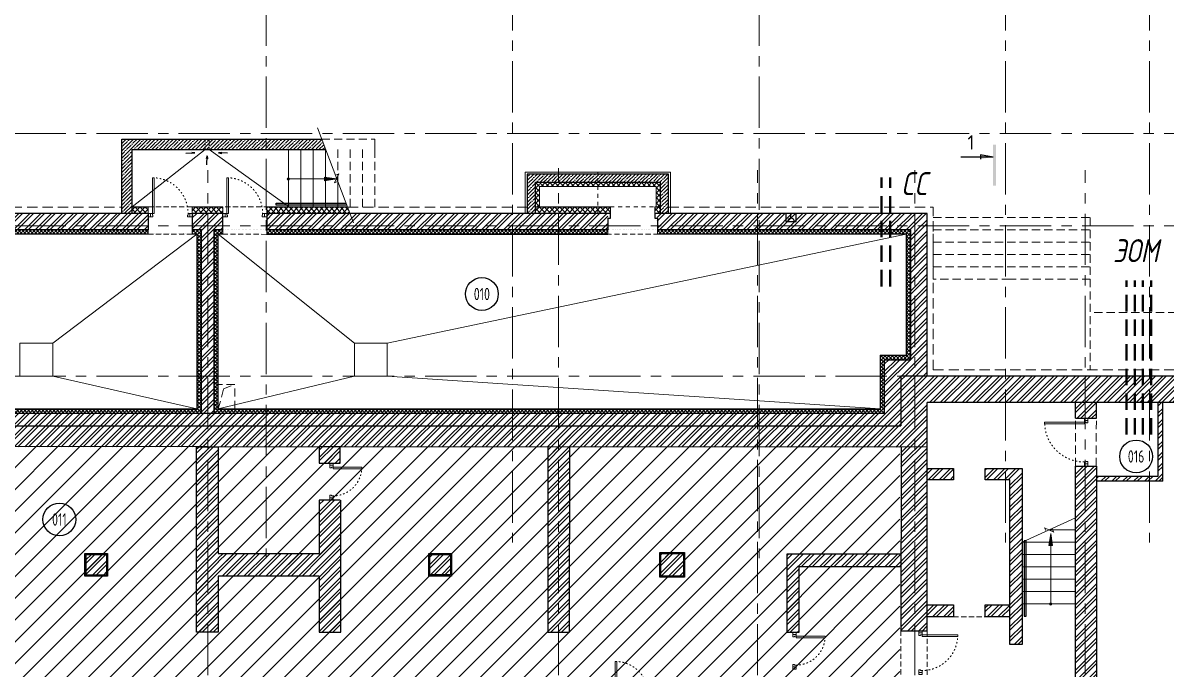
# Model space of a CAD drawing. Header units: millimetres. Extents: x -8417289 to 9420486, y 0 to 166066.
# Drawn here: x -317100 to -289257, y 75544 to 91296 of the extents above; entities that cross this region are included whole.
import ezdxf
from ezdxf import colors
from ezdxf.entities.mleader import LeaderData, LeaderLine
from ezdxf.enums import TextEntityAlignment as Align
from ezdxf.math import Vec2, Vec3

# ---------------------------------------------------------------- set-up
doc = ezdxf.new("R2010")
doc.units = ezdxf.units.MM
doc.header["$MEASUREMENT"] = 0
for name, pattern in [('ACAD_ISO03W100', [30, 12, -18]), ('ADSK_Штриховая_ш2 п1', [3, 2, -1]), ('CENTER', [2, 1.25, -0.25, 0.25, -0.25]), ('HIDDEN', [6, 4, -2]), ('TRATTEGGIATA', [0.75, 0.5, -0.25]), ('Штрих', [6.35, 3.175, -3.175])]:
    doc.linetypes.add(name, pattern=pattern)
doc.layers.get('0').update_dxf_attribs({"color": 250, "lineweight": 9})
for name, color, linetype, lineweight in [('!!!_АР_перегородки блоки', 7, 'Continuous', 5), ('1 этаж тонкие линии!', 250, 'Continuous', 0), ('_АР ТЕКСТ', 250, 'Continuous', 25), ('АР_Двери', 175, 'Continuous', 18), ('АР_Лестницы', 250, 'Continuous', 15), ('АР_Лестницы ограждение', 94, 'Continuous', 25), ('АР_Маркер экспликации', 239, 'Continuous', 13), ('АР_МосжилНии_Стены', 127, 'Continuous', 30), ('АР_Навесной фасад', 147, 'Continuous', 5), ('АР_Номер помещения', 1, 'Continuous', 25), ('АР_Оси', 195, 'Continuous', 9), ('АР_Перегородки кирпич', 244, 'Continuous', 30), ('АР_Перегородки_кирпич_Штрих', 244, 'Continuous', 5), ('АР_Разрезы', 175, 'Continuous', 9), ('АР_Сети', 250, 'Continuous', 30), ('АР_Сущ Несущая стена', 216, 'Continuous', 30), ('АР_тонкая линия', 250, 'Continuous', 0), ('АР_Утеплитель', 250, 'Continuous', 9), ('АР_Штриховка кирпич', 250, 'Continuous', 9), ('АР_Штриховка монолит', 250, 'Continuous', 9), ('Подвал', 250, 'Continuous', 30)]:
    doc.layers.add(name, color=color, linetype=linetype, lineweight=lineweight)
for name, color, linetype in [('Тонкая', 7, 'Continuous'), ('ТХ_ВК_трапы', 5, 'Continuous'), ('ТХ_примечание', 40, 'Continuous')]:
    doc.layers.add(name, color=color, linetype=linetype)
doc.styles.add('ISOCPEUR', font='isocpeur.TTF')
doc.styles.add('METRO-STYLE', font='isocpeur.TTF', dxfattribs={"width": 0.9, "oblique": 15})
doc.styles.add('М2', font='isocpeui.ttf', dxfattribs={"width": 0.8})

# ---------------------------------------------------------------- blocks, each defined once
blk = doc.blocks.new('*U292')
h = blk.add_hatch(color=256)
h.dxf.hatch_style = 1
edge = h.paths.add_edge_path()
edge.add_arc((0, 0), 27.6, 359.64, 719.64)
h = blk.add_hatch(color=256)
h.dxf.hatch_style = 1
h.paths.add_polyline_path([(880, -44), (880, 44), (1180, 0)])
blk.add_line((1180, 0), (0, 0))
blk.add_lwpolyline([(880, 44), (880, -44), (1180, 0), (880, 44)])
blk.add_circle((0, 0), 27.6)
blk = doc.blocks.new('*U253')
for points in [[(0, 0), (0, -80), (55, -80), (55, 0), (0, 0)], [(55, -80), (55, 0), (115, 0), (115, -40), (100, -40), (100, -80), (55, -80)], [(1015, -80), (1015, 0), (955, 0), (955, -40), (970, -40), (970, -80), (1015, -80)], [(1070, 0), (1070, -80), (1015, -80), (1015, 0), (1070, 0)]]:
    blk.add_lwpolyline(points)
blk.add_lwpolyline([(100, -80), (100, -950), (140, -950), (140, -80)], close=True)
at = {"linetype": 'ACAD_ISO03W100', "ltscale": 3}
blk.add_arc((100, -80), 870, 270, 0, dxfattribs=at)
blk = doc.blocks.new('*U254')
blk.add_lwpolyline([(-100, 80), (-100, 780), (-140, 780), (-140, 80)], close=True)
for points in [[(-900, 0), (-900, 80), (-845, 80), (-845, 0), (-900, 0)], [(-845, 80), (-845, 0), (-785, 0), (-785, 40), (-800, 40), (-800, 80), (-845, 80)], [(-55, 80), (-55, 0), (-115, 0), (-115, 40), (-100, 40), (-100, 80), (-55, 80)], [(0, 0), (0, 80), (-55, 80), (-55, 0), (0, 0)]]:
    blk.add_lwpolyline(points)
at = {"linetype": 'ACAD_ISO03W100', "ltscale": 3}
blk.add_arc((-100, 80), 700, 90, 180, dxfattribs=at)
blk = doc.blocks.new('*U255')
blk.add_lwpolyline([(-100, 80), (-100, 780), (-140, 780), (-140, 80)], close=True)
for points in [[(-900, 0), (-900, 80), (-845, 80), (-845, 0), (-900, 0)], [(-845, 80), (-845, 0), (-785, 0), (-785, 40), (-800, 40), (-800, 80), (-845, 80)], [(-55, 80), (-55, 0), (-115, 0), (-115, 40), (-100, 40), (-100, 80), (-55, 80)], [(0, 0), (0, 80), (-55, 80), (-55, 0), (0, 0)]]:
    blk.add_lwpolyline(points)
at = {"linetype": 'ACAD_ISO03W100', "ltscale": 3}
blk.add_arc((-100, 80), 700, 90, 180, dxfattribs=at)
blk = doc.blocks.new('*U257')
blk.add_lwpolyline([(-100, 80), (-100, 950), (-140, 950), (-140, 80)], close=True)
for points in [[(-1070, 0), (-1070, 80), (-1015, 80), (-1015, 0), (-1070, 0)], [(-1015, 80), (-1015, 0), (-955, 0), (-955, 40), (-970, 40), (-970, 80), (-1015, 80)], [(-55, 80), (-55, 0), (-115, 0), (-115, 40), (-100, 40), (-100, 80), (-55, 80)], [(0, 0), (0, 80), (-55, 80), (-55, 0), (0, 0)]]:
    blk.add_lwpolyline(points)
at = {"linetype": 'ACAD_ISO03W100', "ltscale": 3}
blk.add_arc((-100, 80), 870, 90, 180, dxfattribs=at)
blk = doc.blocks.new('*U247')
for points in [[(-55, -80), (-55, 0), (-115, 0), (-115, -40), (-100, -40), (-100, -80), (-55, -80)], [(0, 0), (0, -80), (-55, -80), (-55, 0), (0, 0)], [(-1170, 0), (-1170, -80), (-1115, -80), (-1115, 0), (-1170, 0)], [(-1115, -80), (-1115, 0), (-1055, 0), (-1055, -40), (-1070, -40), (-1070, -80), (-1115, -80)]]:
    blk.add_lwpolyline(points)
blk.add_lwpolyline([(-100, -80), (-100, -1050), (-140, -1050), (-140, -80)], close=True)
at = {"linetype": 'ACAD_ISO03W100', "ltscale": 3}
blk.add_arc((-100, -80), 970, 180, 270, dxfattribs=at)
blk = doc.blocks.new('*U248')
h = blk.add_hatch(color=256)
h.dxf.hatch_style = 1
edge = h.paths.add_edge_path()
edge.add_arc((0, 0), 27.6, 359.64, 719.64)
h = blk.add_hatch(color=256)
h.dxf.hatch_style = 1
h.paths.add_polyline_path([(1422, -44), (1422, 44), (1722, 0)])
blk.add_line((1722, 0), (0, 0))
blk.add_lwpolyline([(1422, 44), (1422, -44), (1722, 0), (1422, 44)])
blk.add_circle((0, 0), 27.6)
blk = doc.blocks.new('*U1238')
at = {"layer": 'АР_Номер помещения', "color": 7}
blk.add_circle((-21182, 10652), 400, dxfattribs=at)
at = {"color": 7, "style": 'ISOCPEUR', "width": 0.7, "flags": 1}
blk.add_attdef('КАТЕГОРИЯ', (-499, -2092), '', height=250, dxfattribs=at)
at = {"layer": 'АР_Номер помещения', "color": 7, "style": 'ISOCPEUR', "width": 0.7}
blk.add_attdef('НОМЕР_ПОМЕЩЕНИЯ', text='', height=300, dxfattribs=at).set_placement((-21182, 10652), align=Align.MIDDLE_CENTER)
blk = doc.blocks.new('*U267')
at = {"layer": 'АР_Номер помещения', "color": 7}
blk.add_circle((-16592, 1554), 400, dxfattribs=at)
at = {"color": 7, "style": 'ISOCPEUR', "width": 0.7, "flags": 1}
blk.add_attdef('КАТЕГОРИЯ', (-499, -2092), '', height=250, dxfattribs=at)
at = {"layer": 'АР_Номер помещения', "color": 7, "style": 'ISOCPEUR', "width": 0.7}
blk.add_attdef('НОМЕР_ПОМЕЩЕНИЯ', text='', height=300, dxfattribs=at).set_placement((-16592, 1554), align=Align.MIDDLE_CENTER)
blk = doc.blocks.new('*U271')
for points in [[(0, 0), (0, -80), (55, -80), (55, 0), (0, 0)], [(55, -80), (55, 0), (115, 0), (115, -40), (100, -40), (100, -80), (55, -80)], [(945, -80), (945, 0), (885, 0), (885, -40), (900, -40), (900, -80), (945, -80)], [(1000, 0), (1000, -80), (945, -80), (945, 0), (1000, 0)]]:
    blk.add_lwpolyline(points)
blk.add_lwpolyline([(100, -80), (100, -880), (140, -880), (140, -80)], close=True)
at = {"linetype": 'ACAD_ISO03W100', "ltscale": 3}
blk.add_arc((100, -80), 800, 270, 0, dxfattribs=at)
blk = doc.blocks.new('A$C60573c2e')
at = {"layer": 'АР_Разрезы', "ltscale": 100}
h = blk.add_hatch(color=5, dxfattribs=at)
h.dxf.hatch_style = 1
h.paths.add_polyline_path([(59699, -43275), (59769, -43275), (59769, -42275), (59699, -42275)])
h.paths.add_polyline_path([(59398, -42625), (59699, -42575), (59398, -42575)])
h.paths.add_polyline_path([(59398, -42575), (59699, -42575), (59398, -42525)])
at = {"layer": 'АР_Разрезы', "color": 5, "lineweight": 25, "ltscale": 100}
for p, q in [((59699, -42575), (59398, -42525)), ((59398, -42525), (59398, -42625))]:
    blk.add_line(p, q, dxfattribs=at)
blk.add_lwpolyline([(59699, -42575), (58915, -42575)], dxfattribs=at)
at = {"layer": 'АР_Разрезы', "color": 5, "lineweight": 25, "ltscale": 100, "insert": (59249, -42045), "char_height": 350, "width": 583.33, "attachment_point": 3, "style": 'METRO-STYLE'}
blk.add_mtext('{\\Q0;\\W1;1}', dxfattribs=at)
blk = doc.blocks.new('_DotSmall')
at = {"color": 0, "linetype": 'ByBlock', "const_width": 0.5}
blk.add_lwpolyline([(-0.0625, 0, 1), (0.0625, 0, 1)], format="xyb", close=True, dxfattribs=at)
blk = doc.blocks.new('*U1362')
at = {"layer": 'АР_Номер помещения', "color": 7}
blk.add_circle((-16039, -1525), 400, dxfattribs=at)
at = {"color": 7, "style": 'ISOCPEUR', "width": 0.7, "flags": 1}
blk.add_attdef('КАТЕГОРИЯ', (-499, -2092), '', height=250, dxfattribs=at)
at = {"layer": 'АР_Номер помещения', "color": 7, "style": 'ISOCPEUR', "width": 0.7}
blk.add_attdef('НОМЕР_ПОМЕЩЕНИЯ', text='', height=300, dxfattribs=at).set_placement((-16039, -1525), align=Align.MIDDLE_CENTER)

msp = doc.modelspace()

# ---------------------------------------------------------------- hatches: boundary and pattern name
at = {"layer": '!!!_АР_перегородки блоки', "lineweight": 5, "ltscale": 100, "true_color": 0x636466}
h = msp.add_hatch(dxfattribs=at)
h.set_pattern_fill('ANSI31', color=251, scale=3000, angle=180, style=0)
h.paths.add_polyline_path([(-295741.6, 81263.1), (-329468.3, 81263.1), (-329468.3, 61850.2), (-326197.5, 61850.2), (-326197.5, 71514.6), (-325612.1, 71514.6), (-295741.6, 71514.6), (-295741.6, 71680)])
at = {"layer": '1 этаж тонкие линии!', "ltscale": 100, "transparency": 33554559}
h = msp.add_hatch(dxfattribs=at)
h.set_pattern_fill('ANSI37', scale=500, style=0)
h.paths.add_polyline_path([(-312975.8, 86253.4), (-312975.7, 86155.3), (-314046.9, 86154.3), (-314046.7, 86252.7), (-319606.3, 86252.6), (-319606.6, 86153.7), (-320816.5, 86153.7), (-320816.5, 86252.7), (-329569.4, 86252.6), (-329569.4, 85936.1), (-329469.9, 85936.2), (-329474.5, 85936.3), (-329472.6, 84865), (-329569.5, 84865), (-329569.5, 83085.6), (-329065.8, 83085.5), (-329065.8, 81775.7), (-312753.3, 81775.7), (-312753.3, 86252.6)])
h.paths.add_polyline_path([(-314051.8, 86154.5), (-314052.7, 86154.3), (-329474.3, 86153.8), (-329470.3, 83185.5), (-328965.8, 83185.8), (-328965.8, 81876), (-312853.3, 81875.7), (-312853.3, 86154.7)], flags=16)
h = msp.add_hatch(dxfattribs=at)
h.set_pattern_fill('ANSI37', scale=500, style=0)
h.paths.add_polyline_path([(-301646.9, 86252.6), (-301647, 86252.7), (-302857, 86252.5), (-302857, 86151.4), (-311160.5, 86151.4), (-311160.3, 86252.6), (-312452.7, 86252.6), (-312452.7, 81775.7), (-296113.8, 81775.7), (-296113.8, 83086), (-295478.3, 83086), (-295478.3, 86252.6)])
h.paths.add_polyline_path([(-301647, 86152.6), (-301647, 86252.6), (-302857, 86252.9), (-312231.5, 86252.6), (-312231.5, 86152.6), (-312352.7, 86152.6), (-312352.7, 81875.7), (-296213.8, 81875.7), (-296213.8, 83186), (-295478.3, 83186), (-295578.3, 83186), (-295578.3, 86152.6)])
at = {"layer": 'АР_Перегородки_кирпич_Штрих', "ltscale": 100}
h = msp.add_hatch(dxfattribs=at)
h.set_pattern_fill('ANSI32', color=256, scale=500)
h.set_pattern_definition([(45, (-4001.37, 12444.48), (-132.58252, 132.58252), []), (45, (-3912.98, 12444.48), (-132.58252, 132.58252), [])])
h.paths.add_polyline_path([(-290956.8, 80136.8), (-290956.8, 80123.2), (-290956.8, 80243.2)])
h.paths.add_polyline_path([(-289336.8, 82043.2), (-289456.8, 82043.2), (-289456.8, 80243.2), (-290956.8, 80243.2), (-290956.8, 80203.2), (-290956.8, 80123.2), (-289336.8, 80123.2)])
at = {"layer": 'АР_Утеплитель', "ltscale": 100}
h = msp.add_hatch(dxfattribs=at)
h.set_pattern_fill('ANSI37', color=256, scale=700, angle=90)
h.set_pattern_definition([(135, (9824.69, 159.97), (-61.871843, -61.871843), []), (225, (9824.69, 159.97), (61.871843, -61.871843), [])])
h.paths.add_polyline_path([(-304617, 87408.3), (-304617, 86810.6), (-304517.1, 86810.6), (-304517.1, 87409)])
h = msp.add_hatch(dxfattribs=at)
h.set_pattern_fill('ANSI37', color=256, scale=700, angle=90)
h.set_pattern_definition([(135, (9924.67, 658.12), (-61.871843, -61.871843), []), (225, (9924.67, 658.12), (61.871843, -61.871843), [])])
h.paths.add_polyline_path([(-304517, 87408.3), (-304517, 87308.8), (-301673.8, 87308.9), (-301673.8, 87409.1)])
h = msp.add_hatch(dxfattribs=at)
h.set_pattern_fill('ANSI37', color=256, scale=700, angle=90)
h.set_pattern_definition([(135, (12765.56, 159.77), (-61.871843, -61.871843), []), (225, (12765.56, 159.77), (61.871843, -61.871843), [])])
h.paths.add_polyline_path([(-301676.1, 87408.5), (-301676.1, 86810.5), (-301575.8, 86810.3), (-301575.8, 87409.1)])
h = msp.add_hatch(dxfattribs=at)
h.set_pattern_fill('ANSI37', color=256, scale=700, angle=90)
h.paths.add_polyline_path([(-314441.7, 86799.9), (-314441.7, 86650.7), (-314051.8, 86650.7), (-314051.8, 86803.6)])
h = msp.add_hatch(dxfattribs=at)
h.set_pattern_fill('ANSI37', color=256, scale=700, angle=90)
h.paths.add_polyline_path([(-312975.8, 86800.7), (-312975.8, 86650.7), (-312231.5, 86650.7), (-312231.4, 86800.7)])
h = msp.add_hatch(dxfattribs=at)
h.set_pattern_fill('ANSI37', color=256, scale=700, angle=90)
h.set_pattern_definition([(135, (-358391.84, -889389.29), (-61.871843, -61.871843), []), (225, (-358391.84, -889389.29), (61.871843, -61.871843), [])])
h.paths.add_polyline_path([(-310905, 86650.7), (-310905, 86800.7), (-311160.6, 86800.7), (-311160.6, 86650.7)])
h.paths.add_polyline_path([(-310905, 86800.7), (-310905, 86650.7), (-309128.1, 86650.7), (-309187.6, 86800.7)])
h = msp.add_hatch(dxfattribs=at)
h.set_pattern_fill('ANSI37', color=256, scale=700, angle=90)
h.set_pattern_definition([(135, (8363.76, -0.18), (-61.871843, -61.871843), []), (225, (8363.76, -0.18), (61.871843, -61.871843), [])])
h.paths.add_polyline_path([(-304617, 86800.5), (-304617, 86650.5), (-302792.3, 86650.7), (-302792.3, 86800.7)])
h = msp.add_hatch(dxfattribs=at)
h.set_pattern_fill('ANSI37', color=256, scale=700, angle=90)
h.set_pattern_definition([(135, (11268.91, 0), (-61.871843, -61.871843), []), (225, (11268.91, 0), (61.871843, -61.871843), [])])
h.paths.add_polyline_path([(-301711.9, 86800.7), (-301711.9, 86650.7), (-301575.8, 86652.3), (-301575.8, 86802.3)])
at = {"layer": 'АР_Штриховка кирпич', "ltscale": 100}
h = msp.add_hatch(dxfattribs=at)
h.set_pattern_fill('ANSI32', color=256, scale=500)
h.paths.add_polyline_path([(-319609.6, 86650.7), (-314053.1, 86653.6), (-314050.1, 86249.7), (-319606.3, 86258.6)])
h = msp.add_hatch(dxfattribs=at)
h.set_pattern_fill('ANSI32', color=256, scale=500)
h.paths.add_polyline_path([(-312596.8, 86650.7), (-312980.6, 86650.7), (-312975.8, 86570.7), (-312975.8, 86350.7), (-312596.8, 86350.7)])
h.paths.add_polyline_path([(-312231.4, 86650.7), (-312596.8, 86650.7), (-312596.8, 86350.7), (-312231.4, 86350.7)])
h.paths.add_polyline_path([(-312231.4, 86350.7), (-312596.8, 86350.7), (-312596.8, 82685.7), (-312452.7, 82685.7), (-312452.7, 86252.6), (-312231.4, 86252.6)])
h.paths.add_polyline_path([(-312596.8, 86350.7), (-312975.8, 86350.7), (-312975.8, 86252.6), (-312753.3, 86252.6), (-312753.3, 82685.7), (-312596.8, 82685.7)])
h.paths.add_polyline_path([(-312596.8, 82685.7), (-312753.3, 82685.7), (-312753.3, 81775.7), (-312596.8, 81775.7)])
h.paths.add_polyline_path([(-312452.7, 82685.7), (-312596.8, 82685.7), (-312596.8, 81775.7), (-312452.7, 81775.7)])
h = msp.add_hatch(dxfattribs=at)
h.set_pattern_fill('ANSI32', color=256, scale=500)
h.paths.add_polyline_path([(-302856.9, 86650.7), (-302856.9, 86167.6), (-302856.9, 86650.7), (-311160.4, 86650.7), (-311160.4, 86252.6), (-302856.9, 86252.6), (-302856.9, 86650.7)])
h = msp.add_hatch(dxfattribs=at)
h.set_pattern_fill('ANSI32', color=256, scale=500)
h.paths.add_polyline_path([(-301650.1, 86650.7), (-295078.4, 86650.7), (-295075.3, 86246.7), (-301646.9, 86258.6)])
h = msp.add_hatch(dxfattribs=at)
h.set_pattern_fill('ANSI32', color=256, scale=500)
h.paths.add_polyline_path([(-329468.3, 82685.7), (-329972, 82685.7), (-329971.6, 84865.2), (-329569.5, 84865.1), (-329569.5, 83085.5), (-329065.8, 83085.5), (-329065.8, 81775.7), (-296113.8, 81775.7), (-296113.8, 83086), (-295478.3, 83086), (-295478.3, 86252.6), (-295076.8, 86252.6), (-295076.8, 82685.7), (-295715.3, 82685.7), (-295715.3, 81707.5), (-295705.3, 80957.2), (-329468.3, 80969)])
h = msp.add_hatch(dxfattribs=at)
h.set_pattern_fill('ANSI32', color=256, scale=500)
h.paths.add_polyline_path([(-295717, 82685.7), (-285220, 82685.7), (-285216.9, 82043.2), (-295713.6, 82043.2)])
h = msp.add_hatch(dxfattribs=at)
h.set_pattern_fill('ANSI32', color=256, scale=500)
h.paths.add_polyline_path([(-295715.7, 76720.4), (-295715.5, 82061.5), (-295076.6, 82061.5), (-295076.8, 76480.3), (-295715.3, 76480.3), (-295715.3, 76720.3)])
h = msp.add_hatch(dxfattribs=at)
h.set_pattern_fill('ANSI32', color=256, scale=500)
h.paths.add_polyline_path([(-291466.8, 82043.2), (-290956.9, 82043.2), (-290956.8, 81663), (-291466.8, 81663)])
h = msp.add_hatch(dxfattribs=at)
h.set_pattern_fill('ANSI32', color=256, scale=500)
h.paths.add_polyline_path([(-312868.6, 76684), (-312858.2, 80963.1), (-312330.6, 80963.1), (-312341, 76443.9), (-312868.2, 76443.9), (-312868.2, 76683.9)])
h = msp.add_hatch(dxfattribs=at)
h.set_pattern_fill('ANSI32', color=256, scale=500)
h.paths.add_polyline_path([(-309883.3, 80962.1), (-309369.4, 80962), (-309368.9, 80567), (-309882.3, 80567)])
h = msp.add_hatch(dxfattribs=at)
h.set_pattern_fill('ANSI32', color=256, scale=500)
h.paths.add_polyline_path([(-304056.8, 80960.1), (-304314.8, 80960.1), (-304314.8, 76443.9), (-304056.8, 76443.9)])
h.paths.add_polyline_path([(-303783.9, 80960), (-304056.8, 80960), (-304056.8, 76443.9), (-303783.9, 76443.9)])
h.paths.add_polyline_path([(-306662.2, 78362.8), (-307213.4, 78362.8), (-307213.4, 77814), (-306662.2, 77814)])
h.paths.add_polyline_path([(-301009.7, 78375.3), (-301561, 78375.3), (-301561, 77826.6), (-301009.7, 77826.6)])
h = msp.add_hatch(dxfattribs=at)
h.set_pattern_fill('ANSI32', color=256, scale=500)
h.paths.add_polyline_path([(-294434.5, 80434.6), (-295076.9, 80434.6), (-295076.9, 80158.5), (-294434.5, 80158.5)])
h.paths.add_polyline_path([(-293665.3, 80434.6), (-293665.4, 80159.4), (-293060.4, 80159.4), (-293060.4, 76148.6), (-292766.8, 76148.6), (-292766.8, 80434.5)])
h.paths.add_polyline_path([(-294434.4, 77113.9), (-295076.9, 77113.9), (-295076.9, 76817.6), (-294434.6, 76817.6)])
h.paths.add_polyline_path([(-293065.4, 77114.7), (-293665.5, 77114.7), (-293665.5, 76818.4), (-293065.4, 76818.4)])
h.paths.add_polyline_path([(-291226.8, 80494.6), (-291468.1, 80491.3), (-291468.1, 75011.1), (-291226.8, 75011.1)])
h.paths.add_polyline_path([(-290956.8, 80493), (-291226.8, 80493), (-291226.8, 75011.1), (-290956, 75011.1), (-290957.6, 75524.5), (-290956.8, 75524.5)])
h = msp.add_hatch(dxfattribs=at)
h.set_pattern_fill('ANSI32', color=256, scale=500)
h.paths.add_polyline_path([(-309882.7, 76684), (-309882.3, 79666.7), (-309369.9, 79666.7), (-309370.3, 76443.9), (-309882.3, 76443.9), (-309882.3, 76683.9)])
h = msp.add_hatch(dxfattribs=at)
h.set_pattern_fill('ANSI32', color=256, scale=500)
h.paths.add_polyline_path([(-315587.5, 78362.8), (-315036.9, 78362.8), (-315036.3, 77812.8), (-315586.6, 77812.8)])
h = msp.add_hatch(dxfattribs=at)
h.set_pattern_fill('ANSI32', color=256, scale=500)
h.paths.add_polyline_path([(-312341.4, 78365.5), (-309884, 78365.4), (-309883.5, 77812.8), (-312340.5, 77812.8)])
h = msp.add_hatch(dxfattribs=at)
h.set_pattern_fill('ANSI32', color=256, scale=500)
h.paths.add_polyline_path([(-295714.7, 78349.1), (-298495.1, 78349.1), (-298495.1, 76444.2), (-298193.3, 76444.2), (-298193.3, 78046.7), (-295714.7, 78046.8)])
at = {"layer": 'АР_Штриховка монолит', "ltscale": 100}
h = msp.add_hatch(dxfattribs=at)
h.set_pattern_fill('ANSI35', color=256, scale=500)
h.set_pattern_definition([(45, (0, -5.06), (-88.38835, 88.38835), []), (45, (88.39, -5.06), (-88.38835, 88.38835), [156.25, -31.25, 0, -31.25])])
h.paths.add_polyline_path([(-311172, 88462.7), (-314692.9, 88462.7), (-314692.9, 86645.6), (-314441.7, 86645.6), (-314441.7, 88205.6), (-311172, 88205.6)])
h.paths.add_polyline_path([(-309724.9, 88205.6), (-309822.9, 88462.7), (-311172, 88462.7), (-311172, 88205.6)])
h = msp.add_hatch(dxfattribs=at)
h.set_pattern_fill('ANSI35', color=256, scale=500)
h.paths.add_polyline_path([(-304816.9, 86650.7), (-304816.9, 87609.1), (-301375.9, 87608.7), (-301375.8, 86650.3), (-301575.9, 86650.8), (-301575.9, 87409.2), (-303346.9, 87409.1), (-303347, 87409.3), (-304617, 87409.1), (-304617, 86650.7)])

# ---------------------------------------------------------------- linework, layer by layer
at = {"linetype": 'TRATTEGGIATA', "ltscale": 500}
for p, q in [((-319246.7, 86805.6), (-314691.9, 86805.6)), ((-309187.6, 86800.7), (-304816.9, 86801.3)), ((-301375.8, 86800.8), (-294927, 86800.7)), ((-294927, 82835.8), (-294927, 86800.7)), ((-294927, 82835.8), (-284427.1, 82835.7))]:
    msp.add_line(p, q, dxfattribs=at)
at = {"color": 157, "ltscale": 150, "true_color": 0x465c7c}
for points in [[(-312663, 88210.7), (-314441.7, 86810.8)], [(-312563, 88210.7), (-310631.7, 86820.7)]]:
    msp.add_lwpolyline(points, dxfattribs=at)
at = {"layer": '1 этаж тонкие линии!', "color": 7, "ltscale": 100, "transparency": 33554559, "elevation": -1.4}
msp.add_lwpolyline([(-302857, 86151.4), (-311160.6, 86151.4)], dxfattribs=at)
at = {"layer": 'АР_Лестницы', "color": 18, "ltscale": 100, "true_color": 0x000000}
for p, q in [((-309924.4, 88734.3), (-309044.4, 86424.8)), ((-310631.7, 88210.7), (-310631.7, 86810.7)), ((-310331.7, 88210.7), (-310331.7, 86814)), ((-310031.7, 88222.6), (-310031.7, 86810.7)), ((-309731.7, 88228.6), (-309731.7, 86814)), ((-309431.7, 87441.3), (-309431.7, 86814)), ((-292109.9, 78935.7), (-291468.1, 78935.7)), ((-292768, 78635.7), (-291468.1, 78635.7)), ((-292768, 78335.7), (-291468.1, 78335.7)), ((-292768, 78035.7), (-291468.1, 78035.7)), ((-292768, 77735.7), (-291468.1, 77735.7)), ((-292768, 77435.7), (-291468.1, 77435.7)), ((-292768, 77135.7), (-291468.1, 77135.7))]:
    msp.add_line(p, q, dxfattribs=at)
for points in [[(-309484.4, 87579.6), (-309404.9, 87613.8), (-309513.4, 87395.7), (-309421.3, 87435.4)], [(-292179.4, 78907.1), (-292215.9, 78985.5), (-291994.8, 78883.3), (-292037.1, 78974.3)]]:
    msp.add_lwpolyline(points, dxfattribs=at)
at = {"layer": 'АР_Лестницы', "ltscale": 100}
msp.add_lwpolyline([(-291468.1, 79235.7), (-292766.8, 78635.7)], dxfattribs=at)
at = {"layer": 'АР_Лестницы ограждение', "color": 18, "ltscale": 100, "true_color": 0x000000}
for points in [[(-309210.9, 86851.7), (-310932.5, 86851.7), (-310932.5, 86903.2), (-309230.5, 86903.2)], [(-292666.8, 76836.8), (-292666.8, 78669.7), (-292716.8, 78669.7), (-292716.8, 76836.8), (-292666.8, 76836.8)]]:
    msp.add_lwpolyline(points, dxfattribs=at)
at = {"layer": 'АР_МосжилНии_Стены', "ltscale": 100}
for p, q in [((-314692.9, 88462.7), (-309822.9, 88462.7)), ((-314692.9, 86650.7), (-314692.9, 88462.7)), ((-314441.7, 86650.7), (-314441.7, 88205.6)), ((-314441.7, 88205.6), (-309731.7, 88205.6)), ((-314046.8, 86650.7), (-319606.5, 86650.7)), ((-314046.6, 86650.7), (-319606.3, 86650.7)), ((-314046.6, 86650.7), (-314046.6, 86252.6)), ((-312231.4, 86252.6), (-312231.4, 86650.7)), ((-302857, 86531.8), (-302792, 86531.8)), ((-302856.9, 86531.8), (-302791.9, 86531.8)), ((-301712, 86531.8), (-301647, 86531.8)), ((-301711.9, 86531.8), (-301646.9, 86531.8)), ((-301646.9, 86531.8), (-301646.9, 86252.6)), ((-312753.3, 81775.7), (-312753.3, 86252.6)), ((-312452.7, 86252.6), (-312452.7, 81775.7)), ((-295076.9, 82685.7), (-295715.3, 82685.7)), ((-295715.3, 82685.7), (-295715.3, 81475.7)), ((-290956.8, 81663), (-290956.8, 82043.2)), ((-291466.8, 81663), (-290956.8, 81663)), ((-329468.3, 81475.7), (-295715.3, 81475.7)), ((-304314.8, 80960.2), (-304314.8, 76443.9)), ((-303783.9, 76443.9), (-303782.3, 80960)), ((-291468.1, 80493), (-291065.4, 80493)), ((-291468.1, 80493), (-290956.8, 80493)), ((-293665.4, 80159.4), (-293665.3, 80434.6)), ((-293665.3, 80434.6), (-292766.8, 80434.6)), ((-292766.8, 80434.5), (-292766.8, 76148.6)), ((-293065.4, 80159.4), (-293665.4, 80159.4)), ((-293065.4, 76148.6), (-293065.4, 80159.4)), ((-295715.3, 78349.1), (-298495.1, 78349.1)), ((-298495.1, 78349.1), (-298495.1, 76444.2)), ((-298193.3, 76444.2), (-298193.3, 78046.7)), ((-298193.3, 78046.7), (-295715.3, 78046.7)), ((-293665.5, 76818.4), (-293665.5, 77114.7)), ((-293665.4, 77114.7), (-293060.4, 77114.7)), ((-293665.4, 76818.4), (-293665.4, 77114.7)), ((-293060.4, 76818.4), (-293665.4, 76818.4)), ((-304314.8, 76443.9), (-303783.9, 76443.9)), ((-298495.1, 76444.2), (-298193.3, 76444.2)), ((-292766.8, 76148.6), (-293065.4, 76148.6))]:
    msp.add_line(p, q, dxfattribs=at)
for points in [[(-312231.4, 86650.7), (-312975.8, 86650.7), (-312975.8, 86252.6)], [(-302792, 86531.8), (-302792, 86650.7), (-311160.6, 86650.7)], [(-307263.2, 86650.7), (-311160.4, 86650.7), (-311160.4, 86252.6)], [(-302791.9, 86531.8), (-302791.9, 86650.7), (-311160.4, 86650.7)], [(-302792, 86650.7), (-302800.1, 86650.7)], [(-302791.9, 86650.7), (-302799.9, 86650.7)], [(-284577, 67152), (-284576.8, 82685.7), (-295076.9, 82685.7), (-295076.8, 86650.7), (-301711.9, 86650.7), (-301711.9, 86531.8)], [(-302856.9, 86531.8), (-302856.9, 86252.6), (-311160.4, 86252.6)], [(-314046.6, 86252.6), (-319606.3, 86252.6)], [(-312753.3, 86252.6), (-312975.8, 86252.6)], [(-312231.4, 86252.6), (-312452.7, 86252.6)], [(-296113.8, 81775.7), (-296113.8, 83086), (-295478.3, 83086), (-295478.3, 86252.6), (-301646.9, 86252.6)], [(-295713.7, 80957.2), (-295715.3, 76480.3), (-295076.9, 76480.3), (-295076.9, 82043.2)], [(-285218.4, 67151.9), (-285218.8, 82043.2), (-295076.9, 82043.2)], [(-291466.8, 81663), (-291466.8, 82043.2)], [(-296113.8, 81775.7), (-329065.8, 81775.7)], [(-295079.4, 80956.9), (-330109.4, 80969.2)], [(-312340.5, 77809.5), (-312340.5, 76443.9), (-312868.2, 76443.9), (-312868.2, 80963), (-312340.5, 80963.2), (-312340.5, 78365.6)], [(-309369.2, 80567), (-309369.2, 80962), (-309882.3, 80962), (-309882.3, 80567)], [(-309882.3, 80567), (-309369.2, 80567)], [(-290956.8, 80493), (-290956.8, 75011.1), (-291468.1, 75011.1), (-291468.1, 80489.6)], [(-309882.3, 79666.7), (-309882.3, 78365.4)], [(-309882.3, 77809.5), (-309882.3, 76443.9), (-309353.2, 76443.9), (-309353.2, 79666.7)], [(-309369.2, 79666.7), (-309882.3, 79666.7)], [(-312340.5, 78365.4), (-309882.3, 78365.4)], [(-309882.3, 77812.8), (-312340.5, 77812.8)]]:
    msp.add_lwpolyline(points, dxfattribs=at)
for points in [[(-298518.3, 86451.1), (-298268, 86451.1), (-298268, 86650.7), (-298518.3, 86650.7)], [(-295076.9, 80434.6), (-294434.5, 80434.6), (-294434.5, 80158.5), (-295076.9, 80158.5)], [(-315586.6, 78362.8), (-315036.6, 78362.8), (-315036.6, 77812.8), (-315586.6, 77812.8)], [(-315561.6, 78337.8), (-315061.6, 78337.8), (-315061.6, 77837.8), (-315561.6, 77837.8)], [(-307213.4, 78362.8), (-306662.2, 78362.8), (-306662.2, 77814), (-307213.4, 77814)], [(-307188.4, 78337.8), (-306687.2, 78337.8), (-306687.2, 77839), (-307188.4, 77839)], [(-301586, 78387.8), (-300984.7, 78387.8), (-300984.7, 77789), (-301586, 77789)], [(-301561, 78362.8), (-301009.7, 78362.8), (-301009.7, 77814), (-301561, 77814)], [(-295076.9, 77113.9), (-294434.5, 77113.9), (-294434.5, 76817.6), (-295076.9, 76817.6)]]:
    msp.add_lwpolyline(points, close=True, dxfattribs=at)
at = {"layer": 'АР_Навесной фасад', "ltscale": 100}
for p, q in [((-314046.8, 86810.7), (-314441.7, 86810.7)), ((-314046.8, 86800.7), (-314441.7, 86800.7)), ((-314046.8, 86650.7), (-314046.8, 86810.7)), ((-312232.7, 86810.7), (-312975.8, 86810.7)), ((-312975.8, 86650.7), (-312975.8, 86810.7)), ((-312232.7, 86800.7), (-312975.8, 86800.7)), ((-312231.4, 86650.7), (-312231.4, 86810.7)), ((-309191.4, 86810.7), (-311160.6, 86810.7)), ((-311160.6, 86650.7), (-311160.6, 86810.7)), ((-309187.6, 86800.7), (-311160.6, 86800.7)), ((-304617, 86810.7), (-302792.6, 86810.7)), ((-304617, 86800.7), (-302792.6, 86800.7)), ((-302792, 86810.7), (-302792, 86650.7)), ((-301575.8, 86810.6), (-301711.9, 86810.7)), ((-301711.9, 86650.7), (-301711.9, 86810.7)), ((-301575.8, 86800.6), (-301711.9, 86800.7))]:
    msp.add_line(p, q, dxfattribs=at)
msp.add_lwpolyline([(-304517.1, 86810.5), (-304517, 87308.6), (-301675.9, 87308.8), (-301676.1, 86810.3)], dxfattribs=at)
at = {"layer": 'АР_Оси', "linetype": 'CENTER', "ltscale": 1000}
for p, q in [((-305172.1, 134363.2), (-305172.1, 78630.8)), ((-293172.1, 134363.2), (-293172.1, 78630.8)), ((-289662.1, 134363.2), (-289662.1, 78630.8)), ((-311172.1, 133984.9), (-311172.1, 78252.6)), ((-299172.1, 133984.9), (-299172.1, 78252.6)), ((-359305.8, 88600.7), (-276127.4, 88600.7)), ((-304057, 53394.4), (-304057, 87751.9)), ((-312597, 53394.4), (-312597, 87701.9)), ((-299207, 53394.4), (-299207, 87701.9)), ((-295377, 53394.4), (-295377, 87701.9)), ((-291227, 53394.4), (-291227, 87701.9)), ((-359305.8, 86350.7), (-276127.4, 86350.7)), ((-359305.8, 82685.7), (-275708.6, 82685.7))]:
    msp.add_line(p, q, dxfattribs=at)
at = {"layer": 'АР_Перегородки кирпич', "linetype": 'Continuous', "ltscale": 100}
for p, q in [((-289456.8, 82043.2), (-289456.8, 80243.2)), ((-289336.8, 80123.2), (-289336.8, 82043.2)), ((-289456.8, 80243.2), (-290956.8, 80243.2)), ((-289336.8, 80123.2), (-290956.8, 80123.2))]:
    msp.add_line(p, q, dxfattribs=at)
at = {"layer": 'АР_Сети', "color": 251, "linetype": 'HIDDEN', "lineweight": 50, "ltscale": 100}
for p, q in [((-296188.8, 84872.4), (-296188.8, 87528.8)), ((-295980.5, 84872.4), (-295980.5, 87528.8)), ((-290223.3, 81264.7), (-290223.3, 85014)), ((-290023.3, 81264.7), (-290023.3, 85014)), ((-289823.3, 81264.7), (-289823.3, 85014)), ((-289623.3, 81264.7), (-289623.3, 85014))]:
    msp.add_line(p, q, dxfattribs=at)
at = {"layer": 'АР_Сущ Несущая стена', "ltscale": 100}
for p, q in [((-304817, 87609.1), (-304816.9, 86650.7)), ((-301375.9, 87609.1), (-301575.9, 87609.1)), ((-301375.8, 86650.7), (-301375.9, 87609.1)), ((-304617, 87409.1), (-301575.9, 87409.3)), ((-301575.9, 87409.3), (-301575.8, 86650.7))]:
    msp.add_line(p, q, dxfattribs=at)
at = {"layer": 'АР_Сущ Несущая стена', "linetype": 'Штрих', "lineweight": 9, "ltscale": 30}
msp.add_line((-302792.6, 86810.7), (-301711.9, 86810.7), dxfattribs=at)
msp.add_lwpolyline([(-303097, 86650.7), (-303097, 87659.1), (-304867, 87659.1), (-304867, 86650.7)], dxfattribs=at)
at = {"layer": 'АР_Сущ Несущая стена', "ltscale": 100}
for points in [[(-301575.9, 87609.3), (-304817, 87609.1)], [(-304617, 86650.7), (-304617, 87409.1)]]:
    msp.add_lwpolyline(points, dxfattribs=at)
at = {"layer": 'АР_Сущ Несущая стена', "linetype": 'Штрих', "lineweight": 9, "ltscale": 30}
msp.add_lwpolyline([(-302856.9, 86142), (-302856.8, 86141.4), (-301646.7, 86142.6), (-301647, 86142)], close=True, dxfattribs=at)
at = {"layer": 'АР_тонкая линия', "linetype": 'ADSK_Штриховая_ш2 п1', "ltscale": 100}
for p, q in [((-309820.9, 88462.7), (-308530.6, 88462.7)), ((-310630.6, 88205.6), (-310630.6, 86805.6)), ((-310330.6, 88205.6), (-310330.6, 86805.6)), ((-310030.6, 88205.6), (-310030.6, 86805.6)), ((-309730.6, 88205.6), (-309730.6, 86805.6)), ((-309430.6, 88205.6), (-309430.6, 86805.6)), ((-309130.6, 88205.6), (-309130.6, 86800.7)), ((-308830.6, 88205.6), (-308830.6, 86800.7)), ((-308530.6, 88205.6), (-308530.6, 86800.7)), ((-294927, 86250.7), (-291106, 86250.7)), ((-294927, 85950.7), (-291106, 85950.7)), ((-294927, 85650.7), (-291106, 85650.7)), ((-294927, 85350.7), (-291106, 85350.7)), ((-291106, 85050.7), (-291106, 82835.7)), ((-286306.2, 84235.9), (-291106, 84235.9)), ((-291468.1, 80493), (-291466.8, 81663)), ((-290958.1, 80493), (-290956.8, 81663))]:
    msp.add_line(p, q, dxfattribs=at)
at = {"layer": 'АР_тонкая линия', "color": 18, "ltscale": 500, "true_color": 0x000000}
for p, q in [((-314046.8, 86154.3, -1.4), (-314046.8, 86253.8)), ((-314046.8, 86144.3, -1.4), (-314046.8, 86243.8)), ((-312975.7, 86154.6, -1.2), (-312975.8, 86254.1, 0.1)), ((-312975.7, 86144.3, -1.4), (-312975.8, 86243.8)), ((-312231.6, 86142.6), (-312231.5, 86252.1, 1.4)), ((-311160.4, 86141.4, -1.4), (-311160.4, 86252.6)), ((-302857, 86141.4), (-302856.9, 86252.6)), ((-301646.7, 86152.6), (-301646.7, 86252.1, 1.4))]:
    msp.add_line(p, q, dxfattribs=at)
at = {"layer": 'АР_тонкая линия', "color": 18, "linetype": 'ADSK_Штриховая_ш2 п1', "ltscale": 30, "true_color": 0x000000}
msp.add_lwpolyline([(-312663, 88205.6), (-312563, 88205.6), (-312563, 88462.7), (-312663, 88462.7)], close=True, dxfattribs=at)
at = {"layer": 'АР_тонкая линия', "linetype": 'ADSK_Штриховая_ш2 п1', "ltscale": 100}
for points in [[(-294927, 86550.7), (-291106, 86550.7), (-291106, 85050.7), (-293060.9, 85050.7), (-294927, 85050.7)], [(-312342.7, 81885.7), (-311941.5, 81885.7), (-311941.5, 82485.7), (-312342.7, 82485.7)]]:
    msp.add_lwpolyline(points, close=True, dxfattribs=at)
at = {"layer": 'АР_тонкая линия', "color": 18, "ltscale": 500, "true_color": 0x000000, "elevation": -1.4}
for points in [[(-312975.8, 86154.6), (-312853.3, 86154.2), (-312853.3, 81876.3), (-328965.8, 81876.3), (-328965.8, 83185.5), (-329470.8, 83185.5), (-329472.6, 84865)], [(-312975.3, 86144.2), (-312863.3, 86144.2), (-312863.3, 81886.3), (-328955.8, 81886.3), (-328955.8, 83195.5), (-329460.8, 83195.5), (-329462.6, 84865)], [(-319606.5, 86154.3), (-314046.8, 86154.3)], [(-319606.5, 86144.3), (-314046.8, 86144.3)], [(-302857, 86151.4), (-311160.6, 86151.4)], [(-302857, 86141.4), (-311160.6, 86141.4)]]:
    msp.add_lwpolyline(points, dxfattribs=at)
at = {"layer": 'АР_тонкая линия', "color": 18, "ltscale": 500, "true_color": 0x000000}
for points in [[(-312231.4, 86152.6), (-312352.7, 86152.6), (-312352.7, 81875.7), (-296213.8, 81875.7), (-296213.8, 83186), (-295578.3, 83186), (-295578.3, 86152.6), (-301646.9, 86152.6)], [(-312231.4, 86142.6), (-312342.7, 86142.6), (-312342.7, 81885.7), (-296223.8, 81885.7), (-296223.8, 83196), (-295588.3, 83196), (-295588.3, 86142.6), (-301646.9, 86142.6)]]:
    msp.add_lwpolyline(points, dxfattribs=at)
at = {"layer": 'АР_тонкая линия', "linetype": 'ADSK_Штриховая_ш2 п1', "ltscale": 100}
msp.add_lwpolyline([(-312342.7, 81885.7), (-312210, 82373), (-311941.5, 82485.7)], dxfattribs=at)
at = {"layer": 'АР_Утеплитель', "ltscale": 0.25}
for p, q in [((-301481.5, 86650.7), (-301321.5, 86650.7)), ((-301481.3, 86650.7), (-301321.3, 86650.7))]:
    msp.add_line(p, q, dxfattribs=at)
for points in [[(-301326, 86650.7), (-301325.9, 87659.1), (-304867, 87659.1), (-304867, 86650.7)], [(-304867, 86650.7), (-304867, 87489.1), (-304867, 87489.1)]]:
    msp.add_lwpolyline(points, dxfattribs=at)
at = {"layer": 'Подвал', "lineweight": 13, "ltscale": 500}
for p, q in [((-308530.6, 88205.6), (-308530.6, 88462.7)), ((-316370.6, 83487.4), (-312863.3, 86144.2, -1.4)), ((-309025.8, 83487.4), (-312342.7, 86142.6)), ((-295588.3, 86142.6), (-308224.3, 83487.4)), ((-316370.6, 82685.7), (-312863.3, 81886.3, -1.4)), ((-309025.8, 82685.7), (-312342.7, 81885.7)), ((-296223.8, 81885.7), (-308224.3, 82685.7))]:
    msp.add_line(p, q, dxfattribs=at)
at = {"layer": 'Подвал', "ltscale": 100}
for p, q in [((-301575.8, 87369.1), (-301575.8, 86650.7)), ((-298393.1, 86531.9), (-298393.1, 86650.7))]:
    msp.add_line(p, q, dxfattribs=at)
at = {"layer": 'Подвал', "linetype": 'TRATTEGGIATA', "lineweight": 13, "ltscale": 250}
for p, q in [((-314046.8, 86810.7), (-311160.6, 86810.7)), ((-314046.8, 86144.3, -1.4), (-312975.3, 86144.2, -1.4)), ((-312231.6, 86142.6), (-311160.6, 86141.4, -1.4)), ((-294434.7, 76817.6), (-293665.5, 76818.4)), ((-295715.3, 76480.3), (-295715.3, 75410.3)), ((-295076.9, 75409.3), (-295076.9, 76480.3))]:
    msp.add_line(p, q, dxfattribs=at)
at = {"layer": 'Подвал', "lineweight": 13, "ltscale": 500}
for points in [[(-317172.1, 82685.7), (-316370.6, 82685.7), (-316370.6, 83487.4), (-317172.1, 83487.4)], [(-308224.3, 82685.7), (-309025.8, 82685.7), (-309025.8, 83487.4), (-308224.3, 83487.4)]]:
    msp.add_lwpolyline(points, close=True, dxfattribs=at)
at = {"layer": 'Подвал', "ltscale": 100}
msp.add_arc((-298393.1, 86451.1), 80.7, 0, 180, dxfattribs=at)
at = {"layer": 'ТХ_ВК_трапы', "ltscale": 100}
for p, q in [((-313133.7, 88121.2, -0.5), (-312914.2, 88125.4, -0.5)), ((-312914.2, 88125.4, -0.5), (-312989.3, 88107.8, -0.5)), ((-312914.2, 88125.4, -0.5), (-312988.6, 88138.8, -0.5)), ((-312988.6, 88138.8, -0.5), (-312914.2, 88125.4, -0.5)), ((-312614.4, 88055, -0.5), (-312632, 87979.9, -0.5)), ((-312618.6, 87835.5, -0.5), (-312614.4, 88055, -0.5)), ((-312614.4, 88055, -0.5), (-312601, 87980.7, -0.5)), ((-312601, 87980.7, -0.5), (-312614.4, 88055, -0.5)), ((-312331.6, 88125.7, -0.5), (-312257.3, 88139.2, -0.5)), ((-312257.3, 88139.2, -0.5), (-312331.6, 88125.7, -0.5)), ((-312112.1, 88121.6, -0.5), (-312331.6, 88125.7, -0.5)), ((-312331.6, 88125.7, -0.5), (-312256.5, 88108.1, -0.5))]:
    msp.add_line(p, q, dxfattribs=at)

# ---------------------------------------------------------------- block references
at = {"layer": 'АР_Двери', "xscale": -1}
for name, p, rotation in [('*U253', (-314045.8, 86570.7), 180), ('*U253', (-312230.6, 86570.7), 180), ('*U247', (-291166.8, 81663), 270), ('*U254', (-309625.7, 80567), 270), ('*U255', (-298344.2, 76444.2), 270), ('*U257', (-295280.8, 76480.3), 270), ('*U271', (-302772.5, 74852.2), 180)]:
    msp.add_blockref(name, p, dxfattribs=dict(at, rotation=rotation))
at = {"layer": 'АР_Лестницы', "ltscale": 75}
msp.add_blockref('*U292', (-310631.7, 87491.8), dxfattribs=at)
at = {"layer": 'АР_Лестницы', "ltscale": 75, "rotation": 90}
msp.add_blockref('*U248', (-292067.5, 77132), dxfattribs=at)
at = {"layer": 'АР_Маркер экспликации', "color": 7}
ref = msp.add_blockref('*U267', (-289328.9, 83133.5), dxfattribs=at)
ref.add_attrib('НОМЕР_ПОМЕЩЕНИЯ', '010', dxfattribs={"layer": 'АР_Номер помещения', "color": 7, "height": 300, "style": 'ISOCPEUR', "width": 0.7}).set_placement((-305920.9, 84687.2), align=Align.MIDDLE_CENTER)
ref = msp.add_blockref('*U1362', (-273949.7, 82253.4), dxfattribs=at)
ref.add_attrib('НОМЕР_ПОМЕЩЕНИЯ', '016', dxfattribs={"layer": 'АР_Номер помещения', "color": 7, "height": 300, "style": 'ISOCPEUR', "width": 0.7}).set_placement((-289988.5, 80728), align=Align.MIDDLE_CENTER)
ref = msp.add_blockref('*U1238', (-295028.6, 68540.2), dxfattribs=at)
ref.add_attrib('НОМЕР_ПОМЕЩЕНИЯ', '011', dxfattribs={"layer": 'АР_Номер помещения', "color": 7, "height": 300, "style": 'ISOCPEUR', "width": 0.7}).set_placement((-316210.6, 79191.8), align=Align.MIDDLE_CENTER)
at = {"layer": 'Тонкая', "color": 31, "ltscale": 100, "true_color": 0xfecc66}
msp.add_blockref('A$C60573c2e', (-353172.1, 130600.7), dxfattribs=at)
msp.add_blockref('A$C60573c2e', (-353172.1, 130600.7), dxfattribs=at)

# ---------------------------------------------------------------- texts
at = {"layer": 'АР_Сети', "ltscale": 10, "style": 'М2', "width": 0.8}
for s, p in [('CC', (-295716.8, 87097.6)), ('ЭОМ', (-290550.1, 85462.6))]:
    msp.add_text(s, height=560, dxfattribs=at).set_placement(p)

# ---------------------------------------------------------------- leaders
at = {"layer": '_АР ТЕКСТ'}
ml = msp.add_multileader_mtext('Standard', dxfattribs=at)
ml.set_content('{\\W0.8;-2,550}', color=256, style='ISOCPEUR')
ml.set_leader_properties(color=256, linetype='Continuous', lineweight=-1)
ml.set_arrow_properties(name='DOTSMALL')
ml.build(insert=Vec2(0, 0))
ml.multileader.update_dxf_attribs({"has_text_frame": 1, "text_left_attachment_type": 4, "text_right_attachment_type": 4, "dogleg_length": 100, "arrow_head_size": 180})
ctx = ml.context
ctx.base_point, ctx.char_height, ctx.arrow_head_size, ctx.landing_gap_size, ctx.plane_origin = Vec3(-302775.8, 123943.3, -2), 250, 180, 50, Vec3(-302295.5, 121699.2, -2)
ctx.left_attachment, ctx.right_attachment = 4, 4
notes = []
notes.append((ctx, [(0, (0, 0, 0), (0, 0), (1, 0), 1, [])]))
ctx.mtext.insert, ctx.mtext.width, ctx.mtext.defined_height, ctx.mtext.line_spacing_style, ctx.mtext.flow_direction = Vec3(-302725.8, 124276.6, -2), 801.086, 330.7, 2, 5
ml = msp.add_multileader_mtext('Standard', dxfattribs=at)
ml.set_content('{\\W0.8;-2,550}', color=256, style='ISOCPEUR')
ml.set_leader_properties(color=256, linetype='Continuous', lineweight=-1)
ml.set_arrow_properties(name='DOTSMALL')
ml.build(insert=Vec2(0, 0))
ml.multileader.update_dxf_attribs({"has_text_frame": 1, "text_left_attachment_type": 4, "text_right_attachment_type": 4, "dogleg_length": 100, "arrow_head_size": 180})
ctx = ml.context
ctx.base_point, ctx.char_height, ctx.arrow_head_size, ctx.landing_gap_size, ctx.plane_origin = Vec3(-314736, 120073.3, -2), 250, 180, 50, Vec3(-314255.7, 117829.3, -2)
ctx.left_attachment, ctx.right_attachment = 4, 4
notes.append((ctx, [(0, (0, 0, 0), (0, 0), (1, 0), 1, [])]))
ctx.mtext.insert, ctx.mtext.width, ctx.mtext.defined_height, ctx.mtext.line_spacing_style, ctx.mtext.flow_direction = Vec3(-314686, 120406.6, -2), 801.086, 330.7, 2, 5
at = {"layer": 'ТХ_примечание'}
ml = msp.add_multileader_mtext('Standard', dxfattribs=at)
ml.set_content('\\pxsm1,qc;{\\C256;предусмотреть поддон 600х600 в строительном исполнении}', color=7, style='ISOCPEUR')
ml.set_leader_properties(color=256, lineweight=25)
ml.build(insert=Vec2(0, 0))
ml.multileader.update_dxf_attribs({"text_left_attachment_type": 6, "text_right_attachment_type": 6, "dogleg_length": 150, "arrow_head_size": 225, "scale": 75})
ctx = ml.context
ctx.base_point, ctx.scale, ctx.char_height, ctx.arrow_head_size, ctx.landing_gap_size, ctx.plane_origin = Vec3(-199354.5, 84852.7, -0.6), 75, 187.5, 225, 150, Vec3(-173691.9, 70267.4, -0.6)
ctx.left_attachment, ctx.right_attachment, ctx.text_align_type = 6, 6, 1
notes.append((ctx, [(0, (1, 1, 0), (-199504.5, 84852.7, -0.6), (1, 0), 150, [(1, [(-202870.4, 83672.3, -0.6)], 0, [])])]))
ctx.mtext.insert, ctx.mtext.width, ctx.mtext.defined_height, ctx.mtext.alignment, ctx.mtext.line_spacing_factor, ctx.mtext.flow_direction = Vec3(-197892.8, 85077.7, -0.6), 2623.525, 2263.3, 2, 0.8, 5
for ctx, leaders in notes:
    for number, flags, end, landing, length, lines in leaders:
        leader = LeaderData()
        leader.index, (leader.has_last_leader_line, leader.has_dogleg_vector, leader.attachment_direction) = number, flags
        leader.last_leader_point, leader.dogleg_vector, leader.dogleg_length = Vec3(end), Vec3(landing), length
        for number, points, colour, breaks in lines:
            line = LeaderLine()
            line.index, line.vertices, line.color, line.breaks = number, Vec3.list(points), colors.encode_raw_color(colour), breaks
            leader.lines.append(line)
        ctx.leaders.append(leader)

doc.saveas('drawing.dxf')
